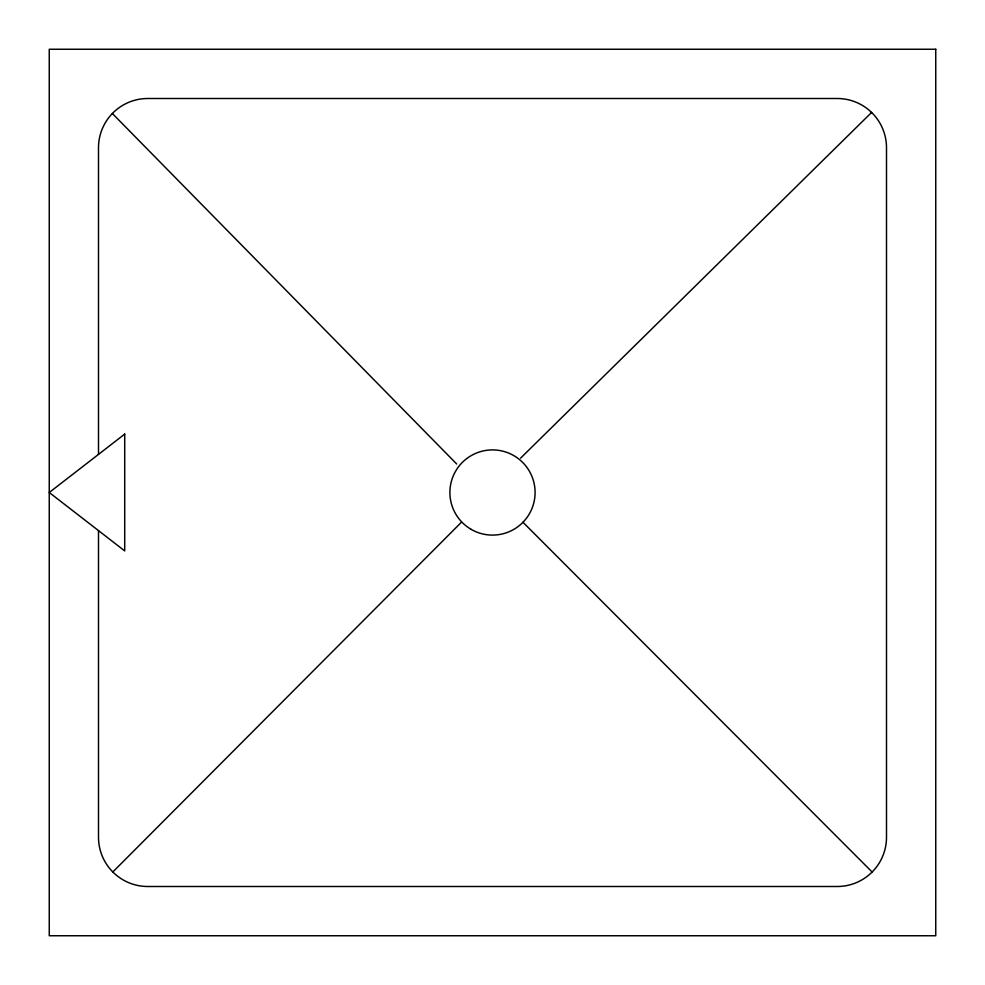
<?xml version="1.0" encoding="UTF-8"?>
<svg xmlns="http://www.w3.org/2000/svg" width="985" height="985" viewBox="0 0 985 985"><rect width="100%" height="100%" fill="white"/><g stroke="black" fill="none" stroke-linecap="round" stroke-linejoin="round"><path stroke-width="1.48" d="M112.819 871.971L461.411 522.247M520.585 458.16L871.59 112.45M522.949 522.247L872.131 872.02M112.364 113.497L456.683 463.984M98.5 454.38L98.5 147.75A49.25 49.25 0 0 1 147.75 98.5L837.25 98.5A49.25 49.25 0 0 1 886.5 147.75L886.5 837.25A49.25 49.25 0 0 1 837.25 886.5L147.75 886.5A49.25 49.25 0 0 1 98.5 837.25L98.5 530.619M124.713 434.102L49.25 492.5L124.713 550.898L124.713 434.102M935.75 49.25L49.25 49.25L49.25 935.75L935.75 935.75L935.75 49.25M471.199 529.388A42.589 42.589 0 0 0 535.089 492.5A42.589 42.589 0 0 0 471.199 455.612A42.589 42.589 0 0 0 471.199 529.388"/></g></svg>
